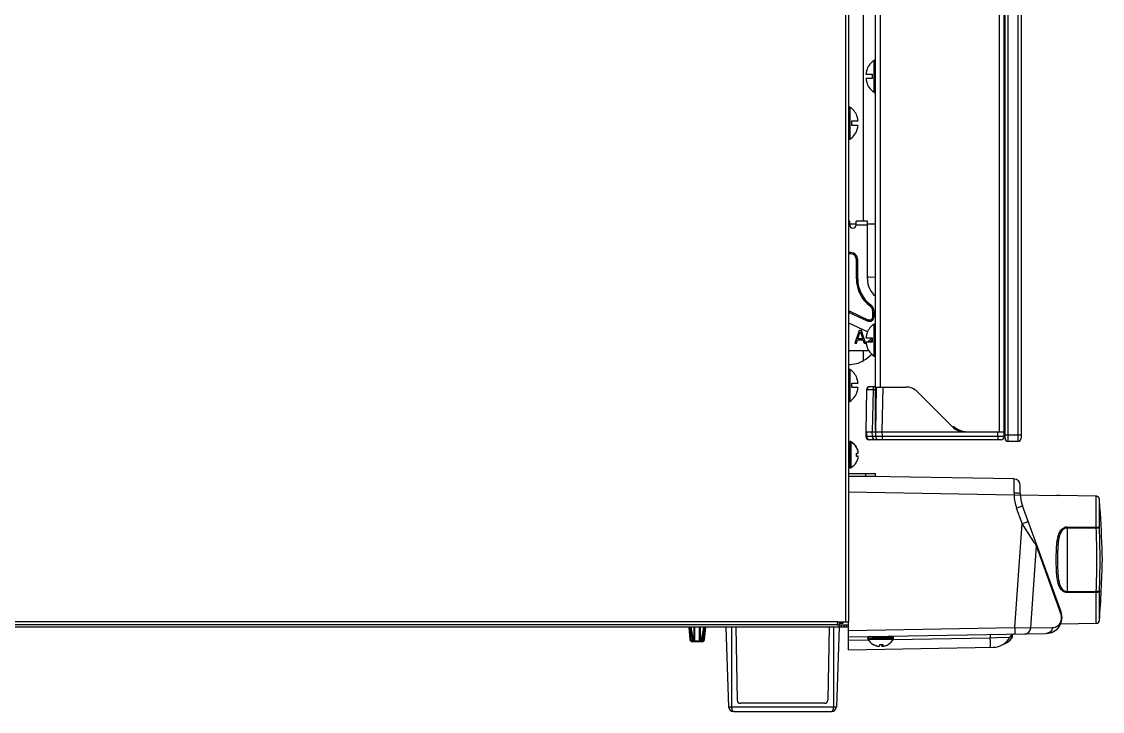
# Model space of a CAD drawing. Header units: millimetres. Extents: x 406 to 4339, y 342 to 2993.
# Drawn here: x 3985 to 4320.8, y 1546.8 to 1761.3 of the extents above; entities that cross this region are included whole.
import ezdxf

# ---------------------------------------------------------------- set-up
doc = ezdxf.new("R2010")
doc.units = ezdxf.units.MM
doc.header["$LTSCALE"] = 256.666667
doc.layers.get('0').update_dxf_attribs({"linetype": 'CONTINUOUS'})
doc.layers.add('ASSI', color=7, linetype='CONTINUOUS')
doc.layers.add('GEOM', color=7, linetype='CONTINUOUS')

msp = doc.modelspace()

# ---------------------------------------------------------------- linework, layer by layer
at = {"color": 9, "linetype": 'Continuous'}
for p, q in [((4241.04, 1974.87), (4241.04, 1574.67)), ((4291.59, 1630.77), (4291.59, 1974.77)), ((4294.59, 1974.77), (4294.59, 1630.77)), ((4246.64, 1699.27), (4246.64, 1793.22)), ((4249.92, 1739.3), (4249.92, 1749.23)), ((4250.03, 1739.27), (4250.03, 1749.27)), ((4250.14, 1739.27), (4250.14, 1749.27)), ((4242.14, 1734.72), (4242.14, 1724.72)), ((4242.26, 1734.72), (4242.26, 1724.72)), ((4242.37, 1734.68), (4242.37, 1724.75)), ((4242.31, 1699.27), (4241.94, 1699.27)), ((4242.32, 1697.97), (4241.94, 1697.97)), ((4242.31, 1698.07), (4242.31, 1699.27)), ((4242.31, 1698.39), (4244.31, 1698.39)), ((4247.81, 1699.27), (4244.31, 1699.27)), ((4244.31, 1698.07), (4244.31, 1699.27)), ((4247.81, 1697.97), (4244.31, 1697.97)), ((4247.81, 1681.27), (4247.81, 1699.27)), ((4247.81, 1698.39), (4250.34, 1698.39)), ((4242.61, 1689.47), (4241.94, 1689.47)), ((4242.61, 1689.07), (4242.61, 1689.47)), ((4242.61, 1689.07), (4241.94, 1689.07)), ((4244.41, 1687.27), (4244.81, 1687.27)), ((4244.41, 1681.27), (4244.41, 1687.27)), ((4244.81, 1681.27), (4244.81, 1687.27)), ((4244.41, 1681.27), (4244.81, 1681.27)), ((4248.79, 1681.87), (4250.34, 1681.93)), ((4248.66, 1672.89), (4248.89, 1673.21)), ((4242.31, 1671.24), (4242.15, 1670.87)), ((4242.15, 1670.87), (4247.78, 1668.25)), ((4242.31, 1671.24), (4247.95, 1668.61)), ((4249.51, 1671.19), (4249.91, 1671.19)), ((4249.51, 1669.61), (4249.51, 1671.19)), ((4249.51, 1669.61), (4249.91, 1669.61)), ((4249.91, 1669.61), (4249.91, 1671.19)), ((4241.94, 1667.66), (4247.74, 1664.95)), ((4247.95, 1668.61), (4247.78, 1668.25)), ((4249.92, 1657.3), (4249.92, 1667.23)), ((4250.03, 1657.27), (4250.03, 1667.27)), ((4250.14, 1657.27), (4250.14, 1667.27)), ((4245.28, 1665.27), (4243.94, 1661.27)), ((4244.86, 1662.63), (4245.61, 1664.93)), ((4246.36, 1662.63), (4244.86, 1662.63)), ((4245.94, 1665.27), (4245.28, 1665.27)), ((4245.61, 1664.93), (4246.36, 1662.63)), ((4247.28, 1661.27), (4245.94, 1665.27)), ((4249.34, 1662.97), (4247.94, 1661.69)), ((4243.94, 1661.27), (4244.44, 1661.27)), ((4244.44, 1661.27), (4244.78, 1662.29)), ((4244.78, 1662.29), (4246.44, 1662.29)), ((4246.44, 1662.29), (4246.78, 1661.27)), ((4246.78, 1661.27), (4247.28, 1661.27)), ((4247.94, 1661.69), (4247.94, 1661.57)), ((4248.61, 1661.69), (4249.31, 1662.32)), ((4249.34, 1661.69), (4248.61, 1661.69)), ((4248.26, 1658.97), (4242.34, 1658.97)), ((4246.64, 1655.93), (4246.64, 1658.97)), ((4242.14, 1653.18), (4242.14, 1643.18)), ((4242.26, 1653.18), (4242.26, 1643.18)), ((4242.37, 1653.14), (4242.37, 1643.21)), ((4249.57, 1646.78), (4249.34, 1633.77)), ((4249.57, 1647.77), (4249.57, 1646.78)), ((4249.57, 1646.78), (4250.34, 1646.78)), ((4252.59, 1647.67), (4252.34, 1633.77)), ((4247.52, 1633.77), (4247.55, 1632.25)), ((4249.36, 1632.25), (4249.34, 1633.77)), ((4252.34, 1633.77), (4252.37, 1632.25)), ((4288.32, 1632.25), (4288.34, 1633.77)), ((4290.59, 1632.77), (4295.59, 1632.77)), ((4247.55, 1632.25), (4247.37, 1632.25)), ((4249.36, 1632.25), (4247.55, 1632.25)), ((4250.83, 1631.43), (4250.83, 1631.27)), ((4288.32, 1632.25), (4252.37, 1632.25)), ((4252.37, 1632.25), (4252.37, 1631.27)), ((4288.32, 1632.25), (4288.32, 1631.27)), ((4247.34, 1619.97), (4247.34, 1620.77)), ((4293.38, 1614.07), (4241.94, 1614.97)), ((4293.38, 1614.07), (4295.35, 1614.13)), ((4306.65, 1613.95), (4306.65, 1613.95)), ((4318.93, 1604.14), (4318.93, 1613.71)), ((4319.91, 1603.79), (4319.91, 1612.79)), ((4295.92, 1605.2), (4294.16, 1610.05)), ((4293.67, 1572.87), (4295.92, 1605.2)), ((4299.57, 1599.49), (4295.92, 1605.2)), ((4309.88, 1604.19), (4318.93, 1604.14)), ((4309.88, 1603.93), (4309.88, 1584)), ((4309.88, 1603.93), (4318.93, 1603.89)), ((4318.93, 1604.14), (4318.93, 1604.14)), ((4318.93, 1603.89), (4318.94, 1603.89)), ((4308.03, 1576.93), (4300.36, 1598.25)), ((4318.93, 1584.05), (4309.88, 1584)), ((4318.93, 1583.79), (4309.88, 1583.75)), ((4318.94, 1584.05), (4318.93, 1584.05)), ((4318.93, 1583.79), (4318.93, 1583.79)), ((4318.93, 1574.2), (4318.93, 1583.79)), ((4319.91, 1575.12), (4319.91, 1584.15)), ((4238.64, 1574.67), (3693.74, 1574.67)), ((4205.6, 1572.97), (4205.6, 1548.27)), ((4237.29, 1572.97), (4237.29, 1548.27)), ((4239.79, 1574.22), (4239.64, 1574.67)), ((4241.94, 1571.97), (4293.67, 1572.87)), ((4293.67, 1572.87), (4298.59, 1572.78)), ((4298.59, 1572.78), (4305.3, 1572.9)), ((4204.7, 1548.27), (4238.19, 1548.27))]:
    msp.add_line(p, q, dxfattribs=at)
at = {"color": 7, "linetype": 'Continuous'}
for p, q in [((4241.94, 1974.77), (4241.94, 1574.67)), ((4250.34, 1634.27), (4250.34, 1971.77)), ((4290.34, 1973.77), (4290.34, 1633.77)), ((4290.34, 1633.77), (4290.34, 1971.77)), ((4290.59, 1631.77), (4290.59, 1973.77)), ((4295.59, 1973.77), (4295.59, 1631.77)), ((4247.72, 1746.52), (4247.75, 1746.52)), ((4247.38, 1744.97), (4249.34, 1744.97)), ((4249.34, 1743.57), (4247.38, 1743.57)), ((4249.34, 1744.97), (4249.34, 1744.84)), ((4249.34, 1743.7), (4249.34, 1743.57)), ((4247.75, 1742.02), (4247.72, 1742.02)), ((4250.14, 1739.27), (4250.03, 1739.27)), ((4242.94, 1730.42), (4244.9, 1730.42)), ((4242.94, 1730.29), (4242.94, 1730.42)), ((4244.54, 1731.97), (4244.56, 1731.97)), ((4242.94, 1729.02), (4242.94, 1729.15)), ((4244.9, 1729.02), (4242.94, 1729.02)), ((4244.56, 1727.47), (4244.54, 1727.47)), ((4242.14, 1724.72), (4242.26, 1724.72)), ((4247.38, 1662.97), (4249.34, 1662.97)), ((4247.72, 1664.52), (4247.75, 1664.52)), ((4249.34, 1662.97), (4249.34, 1662.84)), ((4249.34, 1661.57), (4247.38, 1661.57)), ((4247.75, 1660.02), (4247.72, 1660.02)), ((4249.34, 1661.7), (4249.34, 1661.57)), ((4250.14, 1657.27), (4250.03, 1657.27)), ((4244.54, 1650.43), (4244.56, 1650.43)), ((4242.94, 1648.88), (4244.9, 1648.88)), ((4242.94, 1648.75), (4242.94, 1648.88)), ((4242.94, 1647.48), (4242.94, 1647.61)), ((4244.9, 1647.48), (4242.94, 1647.48)), ((4244.56, 1645.93), (4244.54, 1645.93)), ((4247.57, 1646.78), (4247.34, 1633.77)), ((4250.34, 1647.77), (4248.57, 1647.77)), ((4250.34, 1647.67), (4259.82, 1647.67)), ((4250.59, 1647.67), (4250.34, 1633.77)), ((4274.33, 1635.23), (4263.36, 1646.2)), ((4242.14, 1643.18), (4242.26, 1643.18)), ((4247.34, 1633.77), (4250.34, 1633.77)), ((4247.34, 1633.77), (4247.37, 1632.25)), ((4250.34, 1633.77), (4250.37, 1632.25)), ((4250.34, 1633.77), (4252.34, 1633.77)), ((4252.34, 1633.77), (4288.34, 1633.77)), ((4277.86, 1633.77), (4288.84, 1633.77)), ((4288.84, 1633.77), (4290.34, 1633.77)), ((4290.32, 1632.25), (4290.34, 1633.77)), ((4290.59, 1633.77), (4290.34, 1633.77)), ((4244.39, 1629.02), (4244.42, 1629.02)), ((4289.32, 1631.27), (4248.37, 1631.27)), ((4294.59, 1630.77), (4291.59, 1630.77)), ((4244.39, 1628.87), (4244.42, 1628.87)), ((4244.39, 1627.07), (4244.94, 1627.07)), ((4244.94, 1626.07), (4244.39, 1626.07)), ((4244.94, 1626.22), (4244.4, 1626.22)), ((4244.46, 1628.9), (4244.45, 1628.91)), ((4244.46, 1628.89), (4244.46, 1628.9)), ((4244.42, 1624.27), (4244.39, 1624.27)), ((4241.94, 1620.77), (4250.34, 1620.77)), ((4241.94, 1619.97), (4250.34, 1619.97)), ((4293.38, 1619.07), (4241.94, 1619.97)), ((4250.34, 1619.97), (4250.34, 1620.77)), ((4295.34, 1614.49), (4295.34, 1617.07)), ((4306.76, 1613.94), (4306.7, 1613.95)), ((4306.8, 1613.94), (4306.76, 1613.94)), ((4306.88, 1613.94), (4306.8, 1613.94)), ((4307.05, 1613.93), (4306.88, 1613.94)), ((4307.24, 1613.92), (4307.05, 1613.93)), ((4307.46, 1613.91), (4307.24, 1613.92)), ((4318.93, 1613.71), (4307.46, 1613.91)), ((4319.08, 1613.7), (4318.93, 1613.71)), ((4319.09, 1613.7), (4319.08, 1613.7)), ((4319.31, 1613.63), (4319.09, 1613.7)), ((4319.52, 1613.51), (4319.31, 1613.63)), ((4319.68, 1613.35), (4319.52, 1613.51)), ((4319.81, 1613.16), (4319.68, 1613.35)), ((4319.89, 1612.94), (4319.81, 1613.16)), ((4319.91, 1612.85), (4319.89, 1612.94)), ((4319.91, 1612.79), (4319.91, 1612.85)), ((4308.01, 1577.75), (4296.01, 1610.73)), ((4320.21, 1608.52), (4320.15, 1609.46)), ((4298.59, 1572.78), (4300.36, 1598.25)), ((4238.41, 1573.77), (3694.15, 1573.77)), ((4241.94, 1572.97), (3694.54, 1572.97)), ((4203.84, 1572.97), (4204.7, 1548.27)), ((4206.95, 1572.97), (4207.34, 1550.31)), ((4235.94, 1572.97), (4235.54, 1550.31)), ((4239.05, 1572.97), (4238.19, 1548.27)), ((4238.41, 1573.77), (4241.94, 1573.77)), ((4238.64, 1574.67), (4241.94, 1574.67)), ((4239.03, 1574.22), (4240.31, 1574.22)), ((4239.03, 1574.22), (4239.03, 1573.77)), ((4240.31, 1574.22), (4240.16, 1574.67)), ((4241.94, 1569.97), (4241.94, 1574.67)), ((4241.94, 1569.97), (4303.4, 1571.04)), ((4250.9, 1567.08), (4250.9, 1567.11)), ((4252.34, 1567.08), (4252.34, 1567.6)), ((4252.54, 1567.08), (4252.54, 1567.62)), ((4254.28, 1567.63), (4254.26, 1567.61)), ((4291.29, 1568.28), (4291.27, 1568.26)), ((4234.54, 1549.33), (4208.35, 1549.33)), ((4206.21, 1546.81), (4236.68, 1546.81))]:
    msp.add_line(p, q, dxfattribs=at)
for centre, radius, start, end in [((4253.07, 1744.45), 5.71, 158.7734, 160.7577), ((4250.03, 1749.07), 0.2, 90, 123.2419), ((4250.14, 1749.07), 0.2, 0, 90), ((4253.44, 1744.39), 6.09, 172.6229, 174.5265), ((4253.44, 1744.15), 6.09, 185.4735, 187.3771), ((4253.32, 1744.4), 5.96, 171.9486, 172.6174), ((4253.32, 1744.13), 5.96, 187.3826, 188.0514), ((4253.26, 1744.41), 5.9, 170.6546, 171.9496), ((4253.26, 1744.12), 5.9, 188.0504, 189.3454), ((4253.21, 1744.42), 5.85, 169.7616, 170.6536), ((4253.21, 1744.11), 5.85, 189.3464, 190.2384), ((4253.18, 1744.42), 5.82, 168.6651, 169.7618), ((4253.15, 1744.43), 5.79, 167.6222, 168.6648), ((4253.13, 1744.43), 5.77, 166.6751, 167.6221), ((4253.11, 1744.44), 5.75, 165.4482, 166.6751), ((4253.1, 1744.44), 5.74, 164.6978, 165.448), ((4253.09, 1744.44), 5.73, 163.1803, 164.6979), ((4253.08, 1744.45), 5.72, 162.7286, 163.18), ((4253.08, 1744.45), 5.72, 160.7579, 162.7288), ((4253.22, 1744.27), 3.91, 177.2074, 180), ((4253.22, 1744.27), 3.91, 180, 182.7926), ((4253.22, 1744.27), 3.91, 171.6328, 177.2069), ((4253.22, 1744.27), 3.91, 182.7931, 188.3672), ((4253.18, 1744.11), 5.82, 190.2382, 191.3349), ((4253.15, 1744.1), 5.79, 191.3352, 192.3778), ((4253.13, 1744.1), 5.77, 192.3779, 193.3249), ((4253.11, 1744.1), 5.75, 193.3249, 194.5518), ((4253.1, 1744.09), 5.74, 194.552, 195.3022), ((4253.09, 1744.09), 5.73, 195.3021, 196.8197), ((4253.08, 1744.09), 5.72, 196.82, 197.2714), ((4253.08, 1744.09), 5.72, 197.2712, 199.2421), ((4253.07, 1744.08), 5.71, 199.2423, 201.2266), ((4253.04, 1744.07), 5.7, 201.0786, 236.7581), ((4250.03, 1739.47), 0.2, 236.7581, 270), ((4250.14, 1739.47), 0.2, 270, 360), ((4242.14, 1734.52), 0.2, 90, 180), ((4242.26, 1734.52), 0.2, 56.7581, 90), ((4239.07, 1729.72), 3.91, 2.7931, 8.3672), ((4239.07, 1729.72), 3.91, 0, 2.7926), ((4239.07, 1729.72), 3.91, 357.2074, 360), ((4239.22, 1729.9), 5.71, 19.2423, 21.2266), ((4239.21, 1729.9), 5.72, 17.2712, 19.2421), ((4239.2, 1729.9), 5.72, 16.82, 17.2714), ((4239.19, 1729.89), 5.73, 15.3021, 16.8197), ((4239.18, 1729.89), 5.74, 14.552, 15.3022), ((4239.17, 1729.89), 5.75, 13.3249, 14.5518), ((4239.16, 1729.88), 5.77, 12.3779, 13.3249), ((4239.14, 1729.88), 5.79, 11.3352, 12.3778), ((4239.11, 1729.87), 5.82, 10.2382, 11.3349), ((4239.08, 1729.87), 5.85, 9.3464, 10.2384), ((4239.03, 1729.86), 5.9, 8.0504, 9.3454), ((4238.97, 1729.85), 5.96, 7.3826, 8.0514), ((4238.84, 1729.84), 6.09, 5.4735, 7.3771), ((4239.24, 1729.52), 5.7, 303.2419, 338.9214), ((4239.07, 1729.72), 3.91, 351.6328, 357.2069), ((4239.22, 1729.53), 5.71, 338.7734, 340.7577), ((4239.21, 1729.54), 5.72, 340.7579, 342.7288), ((4239.2, 1729.54), 5.72, 342.7286, 343.18), ((4239.19, 1729.54), 5.73, 343.1803, 344.6979), ((4239.18, 1729.54), 5.74, 344.6978, 345.448), ((4239.17, 1729.55), 5.75, 345.4482, 346.6751), ((4239.16, 1729.55), 5.77, 346.6751, 347.6221), ((4239.14, 1729.55), 5.79, 347.6222, 348.6648), ((4239.11, 1729.56), 5.82, 348.6651, 349.7618), ((4239.08, 1729.56), 5.85, 349.7616, 350.6536), ((4239.03, 1729.57), 5.9, 350.6546, 351.9496), ((4238.97, 1729.58), 5.96, 351.9486, 352.6174), ((4238.84, 1729.6), 6.09, 352.6229, 354.5265), ((4242.14, 1724.92), 0.2, 180, 270), ((4242.26, 1724.92), 0.2, 270, 303.2419), ((4250.03, 1667.07), 0.2, 90, 123.2419), ((4250.14, 1667.07), 0.2, 0, 90), ((4253.44, 1662.39), 6.09, 172.6229, 174.5265), ((4253.32, 1662.4), 5.96, 171.9486, 172.6174), ((4253.26, 1662.41), 5.9, 170.6546, 171.9496), ((4253.21, 1662.42), 5.85, 169.7616, 170.6536), ((4253.18, 1662.42), 5.82, 168.6651, 169.7618), ((4253.15, 1662.43), 5.79, 167.6222, 168.6648), ((4253.13, 1662.43), 5.77, 166.6751, 167.6221), ((4253.11, 1662.44), 5.75, 165.4482, 166.6751), ((4253.1, 1662.44), 5.74, 164.6978, 165.448), ((4253.09, 1662.44), 5.73, 163.1803, 164.6979), ((4253.08, 1662.45), 5.72, 162.7286, 163.18), ((4253.08, 1662.45), 5.72, 160.7579, 162.7288), ((4253.07, 1662.45), 5.71, 158.7734, 160.7577), ((4253.22, 1662.27), 3.91, 171.6328, 177.2069), ((4253.44, 1662.15), 6.09, 185.4735, 187.3771), ((4253.32, 1662.13), 5.96, 187.3826, 188.0514), ((4253.26, 1662.12), 5.9, 188.0504, 189.3454), ((4253.21, 1662.11), 5.85, 189.3464, 190.2384), ((4253.18, 1662.11), 5.82, 190.2382, 191.3349), ((4253.15, 1662.1), 5.79, 191.3352, 192.3778), ((4253.13, 1662.1), 5.77, 192.3779, 193.3249), ((4253.11, 1662.1), 5.75, 193.3249, 194.5518), ((4253.1, 1662.09), 5.74, 194.552, 195.3022), ((4253.09, 1662.09), 5.73, 195.3021, 196.8197), ((4253.08, 1662.09), 5.72, 196.82, 197.2714), ((4253.08, 1662.09), 5.72, 197.2712, 199.2421), ((4253.07, 1662.08), 5.71, 199.2423, 201.2266), ((4253.04, 1662.07), 5.7, 201.0786, 236.7581), ((4253.22, 1662.27), 3.91, 177.2074, 180), ((4253.22, 1662.27), 3.91, 180, 182.7926), ((4253.22, 1662.27), 3.91, 182.7931, 188.3672), ((4242.4, 1662.71), 8, 266.7054, 301.9959), ((4237.26, 1670.94), 17.7, 301.9959, 312.4436), ((4250.03, 1657.47), 0.2, 236.7581, 270), ((4250.14, 1657.47), 0.2, 270, 360), ((4242.14, 1652.98), 0.2, 90, 180), ((4242.26, 1652.98), 0.2, 56.7581, 90), ((4239.22, 1648.36), 5.71, 19.2423, 21.2266), ((4239.21, 1648.36), 5.72, 17.2712, 19.2421), ((4239.2, 1648.36), 5.72, 16.82, 17.2714), ((4239.19, 1648.35), 5.73, 15.3021, 16.8197), ((4239.18, 1648.35), 5.74, 14.552, 15.3022), ((4239.17, 1648.35), 5.75, 13.3249, 14.5518), ((4239.16, 1648.34), 5.77, 12.3779, 13.3249), ((4239.14, 1648.34), 5.79, 11.3352, 12.3778), ((4239.11, 1648.33), 5.82, 10.2382, 11.3349), ((4239.08, 1648.33), 5.85, 9.3464, 10.2384), ((4239.03, 1648.32), 5.9, 8.0504, 9.3454), ((4238.97, 1648.31), 5.96, 7.3826, 8.0514), ((4239.24, 1647.98), 5.7, 303.2419, 338.9214), ((4239.07, 1648.18), 3.91, 2.7931, 8.3672), ((4239.07, 1648.18), 3.91, 351.6328, 357.2069), ((4239.07, 1648.18), 3.91, 0, 2.7926), ((4239.07, 1648.18), 3.91, 357.2074, 360), ((4239.22, 1647.99), 5.71, 338.7734, 340.7577), ((4239.21, 1648), 5.72, 340.7579, 342.7288), ((4239.2, 1648), 5.72, 342.7286, 343.18), ((4239.19, 1648), 5.73, 343.1803, 344.6979), ((4239.18, 1648), 5.74, 344.6978, 345.448), ((4239.17, 1648.01), 5.75, 345.4482, 346.6751), ((4239.16, 1648.01), 5.77, 346.6751, 347.6221), ((4239.14, 1648.01), 5.79, 347.6222, 348.6648), ((4239.11, 1648.02), 5.82, 348.6651, 349.7618), ((4239.08, 1648.02), 5.85, 349.7616, 350.6536), ((4239.03, 1648.03), 5.9, 350.6546, 351.9496), ((4238.97, 1648.04), 5.96, 351.9486, 352.6174), ((4238.84, 1648.3), 6.09, 5.4735, 7.3771), ((4238.84, 1648.06), 6.09, 352.6229, 354.5265), ((4248.57, 1646.77), 1, 90, 179), ((4259.82, 1642.67), 5, 45, 90), ((4242.14, 1643.38), 0.2, 180, 270), ((4242.26, 1643.38), 0.2, 270, 303.2419), ((4277.86, 1638.77), 5, 225, 270), ((4278.83, 1639.77), 6, 225, 269.9997), ((4240.34, 1626.53), 4.76, 29.9725, 31.534), ((4248.37, 1632.27), 1, 181, 270), ((4251.37, 1632.27), 1, 181, 269.9998), ((4289.32, 1632.27), 1, 270.0003, 359), ((4291.59, 1631.77), 1, 180, 270), ((4294.59, 1631.77), 1, 270, 360), ((4240.34, 1626.38), 4.75, 28.9687, 31.5341), ((4240.63, 1626.57), 3.79, 5.0778, 7.5988), ((4240.63, 1626.57), 3.79, 352.4012, 354.9222), ((4240.64, 1626.72), 3.78, 5.0769, 5.3458), ((4240.64, 1626.72), 3.78, 4.2046, 5.0769), ((4240.64, 1626.72), 3.78, 2.5423, 4.2047), ((4240.64, 1626.57), 3.78, 4.2046, 5.0769), ((4240.64, 1626.57), 3.78, 2.5423, 4.2047), ((4240.64, 1626.57), 3.78, 355.7953, 357.4577), ((4240.64, 1626.57), 3.78, 354.9231, 355.7954), ((4240.65, 1626.72), 3.77, 0.0004, 2.5421), ((4240.65, 1626.57), 3.77, 357.4579, 2.5421), ((4240.34, 1626.53), 4.75, 28.9684, 29.7709), ((4240.34, 1626.53), 4.75, 28.0074, 28.9684), ((4240.34, 1626.38), 4.75, 28.0074, 28.9684), ((4240.34, 1626.53), 4.75, 26.6813, 28.0074), ((4240.34, 1626.38), 4.75, 26.6813, 28.0074), ((4240.35, 1626.54), 4.74, 25.5402, 26.6812), ((4240.35, 1626.39), 4.74, 25.5402, 26.6812), ((4240.35, 1626.54), 4.74, 24.5722, 25.5402), ((4240.35, 1626.39), 4.74, 24.5722, 25.5402), ((4240.35, 1626.54), 4.73, 23.3175, 24.5722), ((4240.35, 1626.39), 4.73, 23.3175, 24.5722), ((4240.36, 1626.54), 4.73, 22.5474, 23.3174), ((4240.36, 1626.39), 4.73, 22.5474, 23.3174), ((4240.36, 1626.54), 4.72, 21.0025, 22.5476), ((4240.36, 1626.39), 4.72, 21.0025, 22.5476), ((4240.37, 1626.55), 4.72, 20.5181, 21.0023), ((4240.37, 1626.4), 4.72, 20.5181, 21.0023), ((4240.38, 1626.55), 4.7, 18.4656, 20.5187), ((4240.38, 1626.4), 4.7, 18.4656, 20.5187), ((4240.4, 1626.56), 4.68, 17.3773, 18.465), ((4240.4, 1626.41), 4.68, 17.3773, 18.465), ((4240.42, 1626.56), 4.67, 16.3949, 17.3772), ((4240.42, 1626.41), 4.67, 16.3949, 17.3772), ((4240.45, 1626.57), 4.64, 14.3176, 16.3964), ((4240.45, 1626.42), 4.64, 14.3176, 16.3964), ((4242.95, 1627.46), 2.01, 5.2181, 7.2742), ((4242.95, 1627.31), 2.01, 5.1401, 7.2744), ((4242.95, 1627.32), 2.01, 352.7259, 354.7415), ((4242.95, 1625.96), 2.01, 5.2585, 7.2741), ((4242.95, 1625.81), 2.01, 5.2585, 7.2741), ((4242.95, 1625.82), 2.01, 352.7256, 354.8598), ((4242.97, 1627.46), 1.98, 4.2857, 5.2154), ((4242.99, 1627.47), 1.97, 3.0233, 4.286), ((4243, 1627.47), 1.96, 1.9964, 3.0228), ((4243, 1627.47), 1.95, 1.0426, 1.9963), ((4242.97, 1627.31), 1.98, 4.2856, 5.1372), ((4242.99, 1627.32), 1.97, 3.0233, 4.286), ((4243, 1627.32), 1.96, 1.9964, 3.0228), ((4243, 1627.32), 1.95, 0.9261, 1.9964), ((4243, 1627.32), 1.95, 358.8459, 0.9258), ((4243, 1627.32), 1.96, 357.6234, 358.8455), ((4242.99, 1627.32), 1.96, 356.7841, 357.6235), ((4242.98, 1627.32), 1.97, 355.3984, 356.7833), ((4242.97, 1627.32), 1.98, 354.7442, 355.3991), ((4242.97, 1625.96), 1.98, 4.6009, 5.2558), ((4242.98, 1625.97), 1.97, 3.2853, 4.6015), ((4242.99, 1625.97), 1.96, 2.3766, 3.2847), ((4243, 1625.97), 1.96, 1.254, 2.3766), ((4242.97, 1625.81), 1.98, 4.6009, 5.2558), ((4242.98, 1625.82), 1.97, 3.2167, 4.6016), ((4242.99, 1625.82), 1.96, 2.3765, 3.2159), ((4243, 1625.82), 1.95, 1.1545, 2.3767), ((4243, 1625.82), 1.95, 0.1995, 1.1541), ((4243, 1625.82), 1.95, 359.0741, 0.1995), ((4243, 1625.82), 1.95, 358.0037, 359.0738), ((4243, 1625.82), 1.96, 356.9771, 358.0037), ((4242.98, 1625.82), 1.97, 355.714, 356.9766), ((4242.97, 1625.82), 1.98, 354.8627, 355.7144), ((4240.34, 1626.75), 4.75, 328.4659, 331.0313), ((4240.34, 1626.75), 4.75, 331.0316, 331.9926), ((4240.34, 1626.75), 4.75, 331.9926, 333.3187), ((4240.35, 1626.75), 4.74, 333.3188, 334.4598), ((4240.35, 1626.75), 4.74, 334.4598, 335.4278), ((4240.35, 1626.74), 4.73, 335.4278, 336.6825), ((4240.36, 1626.74), 4.73, 336.6826, 337.4526), ((4240.36, 1626.74), 4.72, 337.4524, 338.9975), ((4240.37, 1626.74), 4.72, 338.9977, 339.4819), ((4240.38, 1626.73), 4.7, 339.4813, 341.5344), ((4240.4, 1626.73), 4.68, 341.535, 342.6227), ((4240.42, 1626.72), 4.67, 342.6228, 343.6051), ((4240.45, 1626.71), 4.64, 343.6036, 345.6824), ((4293.34, 1617.07), 2, 0, 89), ((4306.34, 1614.49), 11, 180, 200), ((4318.92, 1612.71), 1, 80.2316, 88.9915), ((4318.92, 1612.71), 1, 68.3515, 80.2106), ((4318.92, 1612.71), 1, 64.0515, 68.3336), ((4318.92, 1612.71), 1, 55.9551, 64.0486), ((4318.92, 1612.71), 1, 50.9118, 55.9465), ((4318.92, 1612.71), 1, 43.2291, 50.9058), ((4318.91, 1612.71), 1, 38.1681, 43.2248), ((4318.91, 1612.71), 1, 29.917, 38.1576), ((4318.91, 1612.71), 1, 25.6693, 29.9153), ((4318.91, 1612.71), 1, 13.7595, 25.6504), ((4318.92, 1612.71), 0.999, 13.4453, 13.7446), ((4318.91, 1612.71), 1, 7.9636, 13.4422), ((3971.42, 1586.2), 349.5, 3.816, 4.3627), ((4298.37, 1598.39), 2, 356.0131, 20), ((4303.31, 1576.04), 5, 271, 20), ((4296.59, 1572.92), 2, 271, 356.0131), ((4318.92, 1575.2), 1, 271, 355.6318), ((4251.12, 1568.64), 1.58, 261.847, 272.4506), ((4251.27, 1569.45), 2.38, 263.3515, 267.9257), ((4251.27, 1569.44), 2.37, 267.9665, 276.6539), ((4245.02, 1568.74), 6.75, 350.3174, 350.6039), ((4251.71, 1571.33), 3.73, 269.4488, 270), ((4252.18, 1571.35), 3.75, 262.3615, 266.4113), ((4251.71, 1571.34), 3.74, 270.001, 273.5862), ((4252.18, 1571.34), 3.74, 266.4138, 269.999), ((4252.18, 1571.33), 3.73, 270, 270.5512), ((4252.18, 1571.34), 3.74, 270.5541, 275.6104), ((4252.61, 1569.44), 2.38, 263.3487, 268.8401), ((4252.17, 1571.36), 3.76, 275.6105, 277.6376), ((4252.77, 1568.66), 1.59, 261.8543, 267.4826), ((4252.61, 1569.41), 2.35, 268.8575, 272.0623), ((4252.76, 1568.64), 1.58, 267.5494, 278.153), ((4251.8, 1571.66), 4.73, 300.9588, 301.6666), ((4288.83, 1572.24), 4.66, 286.157, 301.1885), ((4288.82, 1572.26), 4.69, 301.1877, 301.8414), ((4208.35, 1550.33), 1.01, 181, 270), ((4234.54, 1550.33), 1.01, 270, 359), ((4206.21, 1548.32), 1.51, 182, 270), ((4236.68, 1548.32), 1.51, 270, 358)]:
    msp.add_arc(centre, radius, start, end, dxfattribs=at)
at = {"color": 9, "linetype": 'Continuous'}
for centre, radius, start, end in [((4243.31, 1698.07), 1, 179.9982, 359.9982), ((4242.61, 1687.27), 2.2, 359.9982, 89.9982), ((4242.61, 1687.27), 1.8, 359.9982, 89.9982), ((4254.81, 1681.27), 10.4, 179.9982, 233.6991), ((4254.81, 1681.27), 10, 179.9982, 233.6991), ((4248.59, 1686.87), 5, 261.0541, 272.25), ((4254.81, 1681.27), 7, 179.9982, 230.2076), ((4247.41, 1671.19), 2.1, 359.9982, 53.6991), ((4247.41, 1671.19), 2.5, 359.9982, 53.6991), ((4243.41, 1673.59), 3, 240.298, 244.9982), ((4243.41, 1673.59), 2.6, 235.3666, 244.9982), ((4248.41, 1669.61), 1.5, 244.9982, 359.9982), ((4248.41, 1669.61), 1.1, 244.9982, 359.9982), ((4248.59, 1666.77), 2, 244.9982, 250.2303), ((4242.34, 1659.97), 1, 246.3331, 270), ((4331.34, 1614.55), 37.96, 179.6561, 180.7192), ((4306.46, 1614.51), 13.08, 181.9205, 199.9426), ((4285.77, 1604.06), 24.11, 359.6954, 0.3046), ((4294.84, 1604.01), 24.09, 359.694, 0.306), ((4304.26, 1603.7), 14.68, 0.7435, 1.7472), ((4073.2, 1593.85), 245.93, 0.0278, 2.3392), ((4073.26, 1593.85), 246.86, 0.0264, 2.306), ((4073.2, 1594.09), 245.93, 357.6608, 359.9722), ((4073.26, 1594.08), 246.86, 357.694, 359.9736), ((4285.78, 1583.88), 24.11, 359.6953, 0.3046), ((4294.85, 1583.92), 24.08, 359.6938, 0.3062), ((4304.26, 1584.24), 14.68, 358.253, 359.2564)]:
    msp.add_arc(centre, radius, start, end, dxfattribs=at)
for points, knots in [([(4249.57, 1646.78), (4249.44, 1646.79), (4249.18, 1646.79), (4248.81, 1646.79), (4248.47, 1646.79), (4248.17, 1646.79), (4247.96, 1646.79), (4247.81, 1646.79), (4247.73, 1646.79), (4247.66, 1646.79), (4247.61, 1646.79), (4247.59, 1646.78), (4247.57, 1646.79), (4247.57, 1646.78)], [0, 0, 0, 0, 0.195066, 0.38262, 0.55548, 0.706992, 0.831341, 0.88179, 0.923749, 0.956817, 0.980677, 0.9951, 1, 1, 1, 1]), ([(4247.55, 1632.25), (4247.55, 1632), (4247.76, 1631.48), (4248.28, 1631.27), (4248.53, 1631.27)], [0, 0, 0, 0, 0.503182, 1, 1, 1, 1]), ([(4250.37, 1632.25), (4250.15, 1632.24), (4249.81, 1632.25), (4249.48, 1632.24), (4249.36, 1632.25)], [0, 0, 0, 0, 0.654619, 1, 1, 1, 1]), ([(4249.36, 1632.25), (4249.37, 1632), (4249.58, 1631.48), (4250.1, 1631.27), (4250.34, 1631.27)], [0, 0, 0, 0, 0.503182, 1, 1, 1, 1]), ([(4252.37, 1632.25), (4252.24, 1632.25), (4251.98, 1632.25), (4251.61, 1632.24), (4251.27, 1632.24), (4250.97, 1632.24), (4250.76, 1632.24), (4250.61, 1632.24), (4250.53, 1632.24), (4250.46, 1632.25), (4250.41, 1632.24), (4250.39, 1632.25), (4250.37, 1632.25), (4250.37, 1632.25)], [0, 0, 0, 0, 0.195061, 0.382623, 0.555481, 0.706994, 0.831342, 0.881788, 0.923751, 0.956815, 0.980677, 0.995098, 1, 1, 1, 1]), ([(4290.32, 1632.25), (4290.32, 1632.25), (4290.3, 1632.25), (4290.27, 1632.24), (4290.22, 1632.25), (4290.16, 1632.24), (4290.07, 1632.24), (4289.93, 1632.24), (4289.71, 1632.24), (4289.41, 1632.24), (4289.07, 1632.24), (4288.7, 1632.25), (4288.45, 1632.25), (4288.32, 1632.25)], [0, 0, 0, 0, 0.004902, 0.019323, 0.043185, 0.076249, 0.118212, 0.168658, 0.293006, 0.444519, 0.617377, 0.804939, 1, 1, 1, 1]), ([(4293.38, 1614.77), (4293.39, 1615.34), (4293.39, 1616.15), (4293.39, 1617.17), (4293.4, 1617.81), (4293.38, 1618.31), (4293.41, 1618.73), (4293.35, 1618.9), (4293.4, 1619.07), (4293.38, 1619.07)], [0, 0, 0, 0, 0.39272, 0.565484, 0.715066, 0.836647, 0.92637, 0.981396, 1, 1, 1, 1]), ([(4293.38, 1614.77), (4293.63, 1614.77), (4294.09, 1614.76), (4294.72, 1614.7), (4295.08, 1614.64), (4295.34, 1614.55), (4295.34, 1614.49)], [0, 0, 0, 0, 0.37535, 0.693266, 0.908966, 1, 1, 1, 1]), ([(4307.58, 1613.91), (4307.47, 1613.91), (4307.16, 1613.92), (4306.85, 1613.94), (4306.65, 1613.95)], [0, 0, 0, 0, 0.354064, 1, 1, 1, 1]), ([(4294.16, 1610.05), (4294.4, 1610.13), (4294.83, 1610.29), (4295.35, 1610.48), (4295.67, 1610.61), (4295.86, 1610.66), (4295.93, 1610.71), (4296.01, 1610.72), (4296.01, 1610.73)], [0, 0, 0, 0, 0.383936, 0.708023, 0.832072, 0.924145, 0.980812, 1, 1, 1, 1]), ([(4295.92, 1605.2), (4296.16, 1605.29), (4296.59, 1605.45), (4297.11, 1605.64), (4297.44, 1605.76), (4297.62, 1605.82), (4297.69, 1605.87), (4297.77, 1605.88), (4297.77, 1605.89)], [0, 0, 0, 0, 0.383936, 0.708023, 0.832072, 0.924145, 0.980812, 1, 1, 1, 1]), ([(4306.51, 1593.97), (4306.51, 1594.97), (4306.53, 1596.47), (4306.64, 1598.46), (4306.8, 1599.91), (4307.08, 1601.32), (4307.5, 1602.43), (4308.01, 1603.21), (4308.5, 1603.72), (4309.14, 1604.1), (4309.63, 1604.19), (4309.88, 1604.19)], [0, 0, 0, 0, 0.258743, 0.386255, 0.511554, 0.634087, 0.753928, 0.813579, 0.873888, 0.935912, 1, 1, 1, 1]), ([(4307, 1593.97), (4307, 1594.92), (4307.01, 1596.34), (4307.1, 1598.23), (4307.22, 1599.62), (4307.45, 1600.98), (4307.78, 1602.07), (4308.2, 1602.87), (4308.62, 1603.4), (4309.18, 1603.82), (4309.65, 1603.93), (4309.88, 1603.93)], [0, 0, 0, 0, 0.256947, 0.384127, 0.509729, 0.633268, 0.754541, 0.814709, 0.875097, 0.936641, 1, 1, 1, 1]), ([(4318.93, 1604.14), (4319.05, 1604.14), (4319.28, 1604.13), (4319.58, 1604.06), (4319.81, 1603.96), (4319.9, 1603.84), (4319.91, 1603.79)], [0, 0, 0, 0, 0.331202, 0.62209, 0.845609, 1, 1, 1, 1]), ([(4318.94, 1603.89), (4319.06, 1603.89), (4319.28, 1603.89), (4319.58, 1603.87), (4319.77, 1603.85), (4319.88, 1603.82), (4319.91, 1603.8), (4319.91, 1603.79)], [0, 0, 0, 0, 0.364243, 0.675583, 0.894261, 0.961086, 1, 1, 1, 1]), ([(4300.36, 1598.25), (4300.37, 1598.21), (4300.24, 1598.49), (4300.13, 1598.6), (4299.86, 1599.05), (4299.68, 1599.33), (4299.57, 1599.49)], [0, 0, 0, 0, 0.076458, 0.288399, 0.607164, 1, 1, 1, 1]), ([(4309.88, 1583.75), (4309.63, 1583.75), (4309.14, 1583.84), (4308.5, 1584.21), (4308.01, 1584.72), (4307.5, 1585.51), (4307.08, 1586.62), (4306.8, 1588.02), (4306.64, 1589.47), (4306.53, 1591.46), (4306.51, 1592.96), (4306.51, 1593.97)], [0, 0, 0, 0, 0.064092, 0.126118, 0.186429, 0.246082, 0.365923, 0.488456, 0.613753, 0.741262, 1, 1, 1, 1]), ([(4309.88, 1584), (4309.65, 1584), (4309.18, 1584.11), (4308.62, 1584.53), (4308.2, 1585.07), (4307.78, 1585.86), (4307.45, 1586.95), (4307.22, 1588.31), (4307.1, 1589.7), (4307.01, 1591.59), (4307, 1593.01), (4307, 1593.97)], [0, 0, 0, 0, 0.063364, 0.12491, 0.185301, 0.245469, 0.366742, 0.49028, 0.615881, 0.743058, 1, 1, 1, 1]), ([(4319.91, 1584.15), (4319.9, 1584.09), (4319.81, 1583.98), (4319.58, 1583.88), (4319.28, 1583.8), (4319.05, 1583.79), (4318.93, 1583.79)], [0, 0, 0, 0, 0.154391, 0.37791, 0.668798, 1, 1, 1, 1]), ([(4319.91, 1584.15), (4319.91, 1584.14), (4319.88, 1584.12), (4319.77, 1584.09), (4319.58, 1584.06), (4319.28, 1584.04), (4319.06, 1584.04), (4318.94, 1584.05)], [0, 0, 0, 0, 0.038914, 0.105739, 0.324417, 0.635757, 1, 1, 1, 1]), ([(4305.3, 1572.9), (4305.88, 1572.91), (4306.94, 1573.27), (4308.19, 1574.7), (4308.3, 1576.16), (4308.03, 1576.93)], [0, 0, 0, 0, 0.310316, 0.563351, 1, 1, 1, 1]), ([(4293.67, 1572.87), (4293.67, 1572.61), (4293.68, 1572.14), (4293.69, 1571.58), (4293.68, 1571.23), (4293.69, 1571.03), (4293.67, 1570.95), (4293.68, 1570.87), (4293.67, 1570.87)], [0, 0, 0, 0, 0.382564, 0.706767, 0.831121, 0.92352, 0.980474, 1, 1, 1, 1]), ([(4305.3, 1572.9), (4305.27, 1572.42), (4304.85, 1571.46), (4303.87, 1571.05), (4303.4, 1571.04)], [0, 0, 0, 0, 0.504998, 1, 1, 1, 1]), ([(4205.6, 1548.27), (4205.6, 1548.07), (4205.62, 1547.71), (4205.73, 1547.25), (4205.91, 1546.91), (4206.12, 1546.81), (4206.21, 1546.81)], [0, 0, 0, 0, 0.343638, 0.632384, 0.843751, 1, 1, 1, 1]), ([(4236.68, 1546.81), (4236.77, 1546.81), (4236.97, 1546.91), (4237.16, 1547.25), (4237.27, 1547.71), (4237.29, 1548.07), (4237.29, 1548.27)], [0, 0, 0, 0, 0.156249, 0.367616, 0.656362, 1, 1, 1, 1])]:
    msp.add_open_spline(points, degree=3, knots=knots, dxfattribs=at)
msp.add_open_spline([(4308.03, 1576.93), (4308.1, 1577.19), (4308.1, 1577.49), (4308.01, 1577.75)], degree=3, dxfattribs=at)
at = {"color": 7, "linetype": 'Continuous'}
for points, knots in [([(4238.41, 1573.77), (4238.44, 1573.77), (4238.49, 1573.88), (4238.53, 1574.05), (4238.59, 1574.34), (4238.62, 1574.55), (4238.64, 1574.67)], [0, 0, 0, 0, 0.096177, 0.312653, 0.628966, 1, 1, 1, 1]), ([(4249.65, 1567.6), (4249.67, 1567.6), (4249.69, 1567.61), (4249.7, 1567.63), (4249.71, 1567.63)], [0, 0, 0, 0, 0.68773, 1, 1, 1, 1]), ([(4251.55, 1567.08), (4251.56, 1567.11), (4251.62, 1567.28), (4251.65, 1567.46), (4251.67, 1567.6)], [0, 0, 0, 0, 0.189402, 1, 1, 1, 1]), ([(4252.34, 1567.08), (4252.33, 1567.11), (4252.27, 1567.28), (4252.24, 1567.46), (4252.21, 1567.6)], [0, 0, 0, 0, 0.189402, 1, 1, 1, 1]), ([(4252.67, 1567.63), (4252.66, 1567.58), (4252.63, 1567.39), (4252.59, 1567.2), (4252.54, 1567.08)], [0, 0, 0, 0, 0.311703, 1, 1, 1, 1])]:
    msp.add_open_spline(points, degree=3, knots=knots, dxfattribs=at)
for points in [[(4249.63, 1567.61), (4249.64, 1567.6), (4249.65, 1567.6), (4249.65, 1567.6)], [(4250.9, 1567.08), (4250.46, 1567.19), (4250.04, 1567.37), (4249.65, 1567.6)], [(4249.71, 1567.63), (4250.1, 1567.39), (4250.55, 1567.2), (4251, 1567.08)], [(4252.99, 1567.08), (4253.42, 1567.19), (4253.85, 1567.37), (4254.23, 1567.6)], [(4254.26, 1567.61), (4254.25, 1567.6), (4254.24, 1567.6), (4254.23, 1567.6)], [(4291.27, 1568.26), (4291.26, 1568.26), (4291.26, 1568.25), (4291.25, 1568.25)]]:
    msp.add_open_spline(points, degree=3, dxfattribs=at)
at = {"layer": 'ASSI', "color": 9, "linetype": 'Continuous'}
for p, q in [((4288.84, 1633.77), (4288.84, 1971.77)), ((4242.34, 1622.57), (4242.34, 1630.72)), ((4242.54, 1622.57), (4242.54, 1630.72)), ((4242.74, 1622.62), (4242.74, 1630.66)), ((4247.94, 1569.68), (4255.94, 1569.68)), ((4247.94, 1569.48), (4255.94, 1569.48)), ((4248, 1569.28), (4255.89, 1569.28)), ((4292.89, 1569.92), (4292.15, 1569.92)), ((4292.94, 1570.12), (4292.3, 1570.12)), ((4292.94, 1570.32), (4292.48, 1570.32))]:
    msp.add_line(p, q, dxfattribs=at)
at = {"layer": 'ASSI', "color": 3, "linetype": 'Continuous'}
msp.add_line((4250.34, 1647.67), (4250.34, 1957.87), dxfattribs=at)
at = {"layer": 'ASSI', "color": 7, "linetype": 'Continuous'}
for p, q in [((4250.03, 1749.27), (4250.14, 1749.27)), ((4250.03, 1739.27), (4250.14, 1739.27)), ((4242.26, 1734.72), (4242.14, 1734.72)), ((4242.26, 1724.72), (4242.14, 1724.72)), ((4250.03, 1667.27), (4250.14, 1667.27)), ((4250.03, 1657.27), (4250.14, 1657.27)), ((4242.26, 1653.18), (4242.14, 1653.18)), ((4242.26, 1643.18), (4242.14, 1643.18)), ((4242.54, 1630.72), (4242.34, 1630.72)), ((4242.54, 1630.57), (4242.34, 1630.57)), ((4242.54, 1622.57), (4242.34, 1622.57)), ((4295.35, 1614.15), (4306.65, 1613.95)), ((4307.88, 1574.01), (4318.93, 1574.2)), ((4247.94, 1569.48), (4247.94, 1569.68)), ((4249.44, 1570.08), (4255.54, 1570.08)), ((4255.94, 1569.48), (4255.94, 1569.68)), ((4292.94, 1570.12), (4292.94, 1570.32))]:
    msp.add_line(p, q, dxfattribs=at)
for centre, radius, start, end in [((4253.04, 1744.47), 5.7, 123.2419, 158.9214), ((4253.04, 1744.07), 5.7, 201.0786, 236.7581), ((4239.24, 1729.92), 5.7, 21.0786, 56.7581), ((4239.24, 1729.52), 5.7, 303.2419, 338.9214), ((4253.04, 1662.47), 5.7, 123.2419, 158.9214), ((4253.04, 1662.07), 5.7, 201.0786, 236.7581), ((4239.24, 1648.38), 5.7, 21.0786, 56.7581), ((4239.24, 1647.98), 5.7, 303.2419, 338.9214), ((4242.34, 1630.32), 0.4, 90, 180), ((4239.52, 1626.52), 4.8, 58.136, 59.6988), ((4242.34, 1630.17), 0.4, 90, 180), ((4242.54, 1630.32), 0.4, 59.6988, 90), ((4242.54, 1630.17), 0.4, 59.6988, 90), ((4240.32, 1626.52), 4.8, 31.4579, 59.6988), ((4240.32, 1626.37), 4.8, 31.4579, 59.6988), ((4242.34, 1622.97), 0.4, 180, 270), ((4239.52, 1626.92), 4.8, 300.3012, 300.867), ((4242.54, 1622.97), 0.4, 270, 300.3012), ((4240.32, 1626.77), 4.8, 300.3012, 328.5421), ((3970.93, 1586.15), 350, 1.2792, 3.6643), ((3970.93, 1601.78), 350, 355.6318, 358.7208), ((4248.34, 1569.68), 0.4, 90, 180), ((4248.34, 1569.48), 0.4, 180, 210.3012), ((4252.14, 1571.7), 4.8, 210.3012, 238.4047), ((4251.74, 1571.7), 4.8, 301.5953, 329.6988), ((4255.54, 1569.68), 0.4, 0, 90), ((4255.54, 1569.48), 0.4, 329.6988, 360), ((4288.74, 1572.34), 4.8, 301.8455, 329.6988), ((4292.54, 1570.32), 0.4, 0, 43.0158), ((4292.54, 1570.12), 0.4, 329.6988, 360)]:
    msp.add_arc(centre, radius, start, end, dxfattribs=at)
at = {"layer": 'GEOM', "color": 9, "linetype": 'Continuous'}
for p, q in [((4251.84, 1647.67), (4251.84, 1957.87)), ((4250.34, 1645.57), (4250.55, 1645.57)), ((4250.35, 1634.27), (4250.34, 1634.27)), ((4192.54, 1572.97), (4192.92, 1569.21)), ((4192.7, 1572.97), (4193.43, 1569)), ((4194.19, 1569.07), (4194.19, 1572.97)), ((4195.69, 1569.07), (4195.69, 1572.97)), ((4197.18, 1572.97), (4196.45, 1569)), ((4196.97, 1569.21), (4197.34, 1572.97)), ((4239.03, 1572.97), (4239.03, 1573.77)), ((4239.74, 1572.97), (4239.74, 1573.77)), ((4240.65, 1572.97), (4240.65, 1573.77)), ((4241.36, 1572.97), (4241.36, 1573.77)), ((4192.92, 1569.21), (4192.67, 1569.19)), ((4193.68, 1569.05), (4193.43, 1569)), ((4193.47, 1568.72), (4193.78, 1568.72)), ((4193.47, 1568.72), (4193.47, 1568.47)), ((4193.78, 1568.97), (4193.78, 1568.72)), ((4193.84, 1568.97), (4193.84, 1568.72)), ((4193.84, 1568.72), (4196.04, 1568.72)), ((4193.94, 1569.07), (4194.19, 1569.07)), ((4195.69, 1569.07), (4195.94, 1569.07)), ((4196.04, 1568.72), (4196.04, 1568.97)), ((4196.11, 1568.72), (4196.11, 1568.97)), ((4196.11, 1568.72), (4196.42, 1568.72)), ((4196.45, 1569), (4196.21, 1569.05)), ((4196.42, 1568.72), (4196.42, 1568.47)), ((4196.97, 1569.21), (4197.22, 1569.19)), ((4241.94, 1568.97), (4248.14, 1569.07)), ((4255.84, 1569.21), (4285.93, 1569.73)), ((4285.93, 1569.73), (4288.06, 1569.77)), ((4288.06, 1569.77), (4292.09, 1569.84))]:
    msp.add_line(p, q, dxfattribs=at)
at = {"layer": 'GEOM', "color": 7, "linetype": 'Continuous'}
for p, q in [((4192.29, 1572.97), (4192.67, 1569.19)), ((4192.96, 1572.96), (4193.68, 1569.05)), ((4193.94, 1569.07), (4193.94, 1572.97)), ((4195.94, 1569.07), (4195.94, 1572.97)), ((4196.93, 1572.97), (4196.21, 1569.05)), ((4197.22, 1569.19), (4197.59, 1572.97)), ((4193.78, 1568.97), (4193.84, 1568.97)), ((4196.11, 1568.97), (4196.04, 1568.97)), ((4241.94, 1565.97), (4241.94, 1569.97)), ((4196.42, 1568.47), (4193.47, 1568.47)), ((4241.94, 1565.97), (4286.95, 1566.75))]:
    msp.add_line(p, q, dxfattribs=at)
for centre, radius, start, end in [((4248.57, 1646.77), 1, 95.4098, 179), ((4248.37, 1632.27), 1, 181, 199.3645), ((4248.37, 1632.27), 1, 214.0582, 228.2164), ((4289.32, 1632.27), 1, 270, 359), ((4293.34, 1617.07), 2, 0, 89), ((4306.34, 1614.49), 11, 186.0608, 194.566), ((4303.31, 1576.04), 5, 304.7964, 335.991), ((4193.47, 1569.27), 0.8, 185.7106, 270), ((4193.78, 1569.07), 0.1, 190.4057, 270), ((4193.84, 1569.07), 0.1, 270, 360), ((4196.04, 1569.07), 0.1, 180, 270), ((4196.11, 1569.07), 0.1, 270, 349.5943), ((4196.42, 1569.27), 0.8, 270, 354.2894), ((4254.14, 1570.68), 0.6, 238.7975, 270), ((4286.85, 1572.75), 6, 271.0003, 331.0003), ((4293.84, 1568.87), 2, 105.9973, 150.9986)]:
    msp.add_arc(centre, radius, start, end, dxfattribs=at)
at = {"layer": 'GEOM', "color": 9, "linetype": 'Continuous'}
for centre, radius, start, end in [((4193.47, 1569.27), 0.55, 185.7106, 270), ((4193.78, 1569.07), 0.35, 190.4057, 270), ((4193.84, 1569.07), 0.35, 270, 360), ((4196.04, 1569.07), 0.35, 180, 270), ((4196.11, 1569.07), 0.35, 270, 349.5943), ((4196.42, 1569.27), 0.55, 270, 354.2894), ((4090.66, 1568.19), 195.28, 0.299, 0.4542)]:
    msp.add_arc(centre, radius, start, end, dxfattribs=at)
for points, knots in [([(4285.94, 1569.21), (4285.94, 1568.86), (4285.94, 1568.26), (4285.94, 1567.55), (4285.93, 1567.14), (4285.93, 1566.92), (4285.9, 1566.82), (4285.91, 1566.73), (4285.9, 1566.73)], [0, 0, 0, 0, 0.418474, 0.734796, 0.849148, 0.932092, 0.98244, 1, 1, 1, 1]), ([(4285.95, 1570.73), (4285.92, 1570.73), (4285.96, 1570.59), (4285.92, 1570.45), (4285.94, 1570.11), (4285.93, 1569.87), (4285.93, 1569.73)], [0, 0, 0, 0, 0.068683, 0.268483, 0.586119, 1, 1, 1, 1])]:
    msp.add_open_spline(points, degree=3, knots=knots, dxfattribs=at)

doc.saveas('drawing.dxf')
